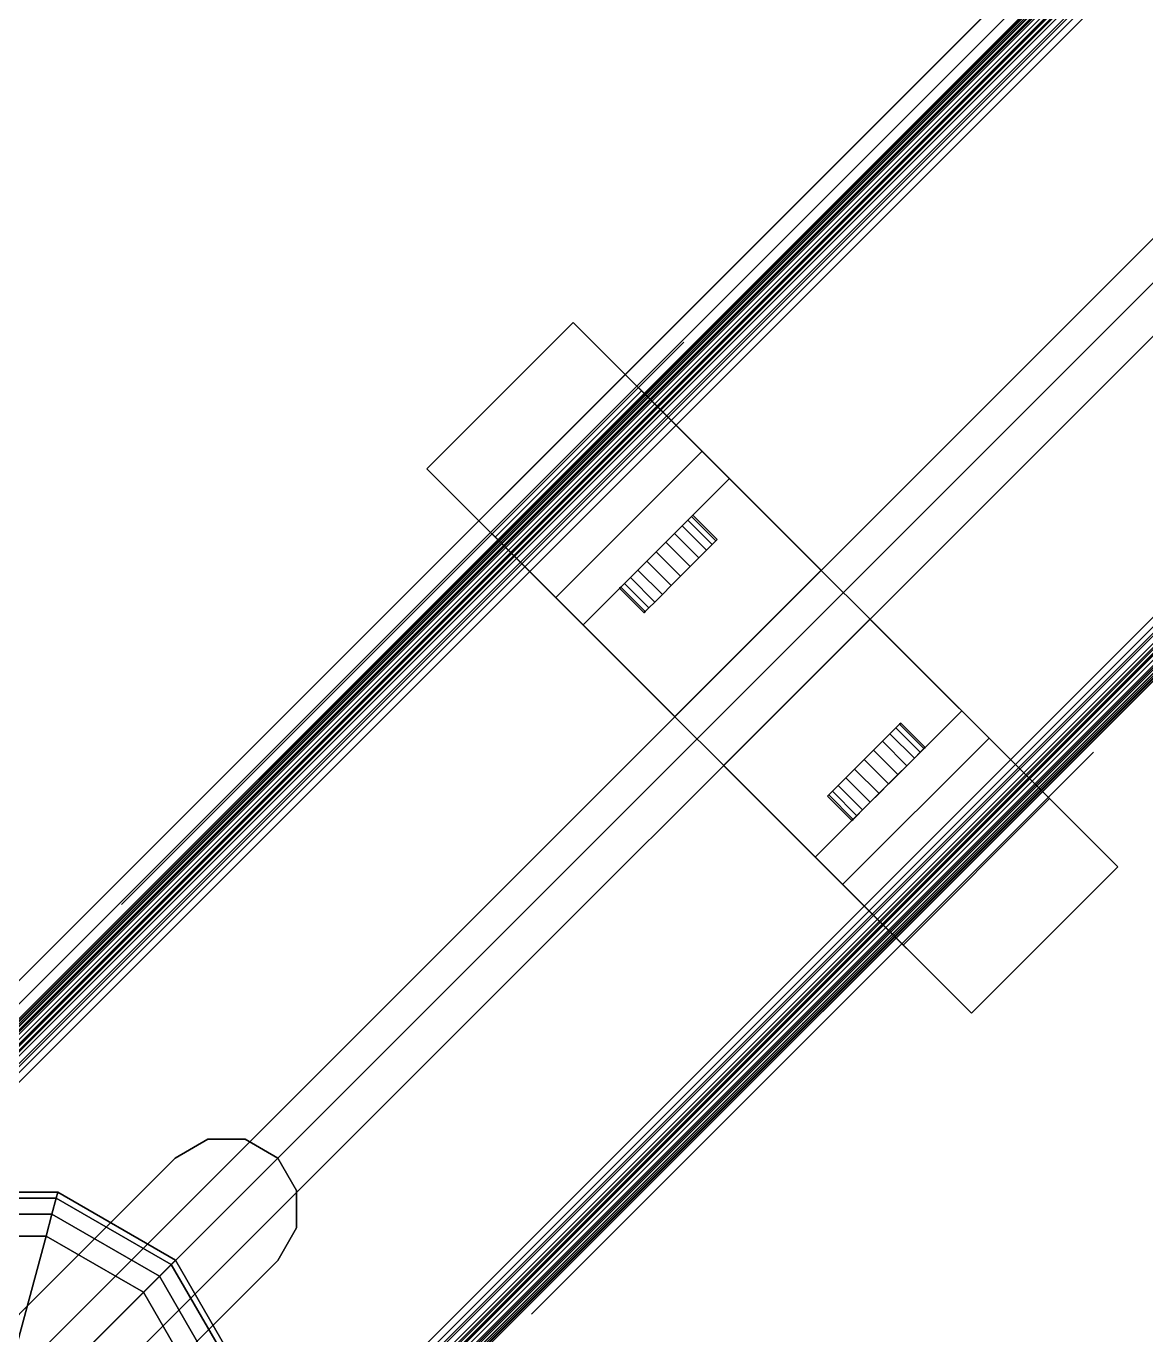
# Model space of a CAD drawing. Extents: x -170 to 1783, y -20 to 1205.
# Drawn here: x 140.958 to 145.014, y 496.277 to 501.018 of the extents above; entities that cross this region are included whole.
import ezdxf

# ---------------------------------------------------------------- set-up
doc = ezdxf.new("R2010")
doc.units = 0
doc.header["$LTSCALE"] = 96
doc.header["$MEASUREMENT"] = 0
for name, color, linetype in [('A-FURN-3-PANEL-GLIDE', 7, 'Continuous'), ('A-FURN-3-PANEL-KNOCK', 7, 'Continuous'), ('A-FURN-3-PANEL-RACE', 7, 'Continuous'), ('A-FURN-3-PANEL-SIDE1', 7, 'Continuous'), ('A-FURN-3-PANEL-SIDE2', 7, 'Continuous'), ('A-FURN-3-PANEL-TOPCAP', 7, 'Continuous'), ('A-FURN-3-PANEL-TRIM', 7, 'Continuous'), ('A-FURN-3-WKSF-TOP', 7, 'Continuous'), ('A-FURN-3-WKSF-TRIM', 7, 'Continuous'), ('A-FURN-P-PNLS', 7, 'Continuous'), ('A-FURN-P-PNLS-POWR', 7, 'Continuous'), ('A-FURN-P-WKSF', 7, 'Continuous'), ('AFUPN-3-BTPT', 7, 'Continuous'), ('AFUPN-3-SCGL', 7, 'Continuous'), ('AFUPN-P', 7, 'Continuous'), ('MAIN_FURN', 7, 'Continuous'), ('MAIN_PANEL', 7, 'Continuous'), ('MAIN_WKSURF', 7, 'Continuous')]:
    doc.layers.add(name, color=color, linetype=linetype)

# ---------------------------------------------------------------- blocks, each defined once
blk = doc.blocks.new('EC-EFP-444')
at = {"layer": 'A-FURN-3-PANEL-GLIDE', "color": 20, "linetype": 'Continuous'}
for points in [[(46.1853, 1, 0.2464), (46.1632, 1, 0.1642), (46.2908, 1.4759, 0.1642), (46.3098, 1.4649, 0.2464)], [(46.1632, 1, 0.1642), (46.1853, 1, 0.0821), (46.3098, 1.4649, 0.0821), (46.2908, 1.4759, 0.1642)], [(46.2454, 1, 0.3065), (46.1853, 1, 0.2464), (46.3098, 1.4649, 0.2464), (46.3619, 1.4348, 0.3065)], [(46.1853, 1, 0.0821), (46.2454, 1, 0.022), (46.3619, 1.4348, 0.022), (46.3098, 1.4649, 0.0821)], [(46.3275, 1, 0.3285), (46.2454, 1, 0.3065), (46.3619, 1.4348, 0.3065), (46.433, 1.3937, 0.3285)], [(46.2454, 1, 0.022), (46.3275, 1), (46.433, 1.3937), (46.3619, 1.4348, 0.022)], [(46.9125, 1, 0.3285), (46.3275, 1, 0.3285), (46.433, 1.3937, 0.3285), (46.9396, 1.1013, 0.3285)], [(46.3098, 0.5351, 0.2464), (46.2908, 0.5241, 0.1642), (46.1632, 1, 0.1642), (46.1853, 1, 0.2464)], [(46.2908, 0.5241, 0.1642), (46.3098, 0.5351, 0.0821), (46.1853, 1, 0.0821), (46.1632, 1, 0.1642)], [(46.3619, 0.5652, 0.3065), (46.3098, 0.5351, 0.2464), (46.1853, 1, 0.2464), (46.2454, 1, 0.3065)], [(46.3098, 0.5351, 0.0821), (46.3619, 0.5652, 0.022), (46.2454, 1, 0.022), (46.1853, 1, 0.0821)], [(46.433, 0.6063, 0.3285), (46.3619, 0.5652, 0.3065), (46.2454, 1, 0.3065), (46.3275, 1, 0.3285)], [(46.3619, 0.5652, 0.022), (46.433, 0.6063), (46.3275, 1), (46.2454, 1, 0.022)], [(46.9396, 0.8988, 0.3285), (46.433, 0.6063, 0.3285), (46.3275, 1, 0.3285), (46.9125, 1, 0.3285)], [(47.0138, 0.8246, 0.3285), (46.7213, 0.318, 0.3285), (46.433, 0.6063, 0.3285), (46.9396, 0.8988, 0.3285)], [(46.7213, 0.318, 0.3285), (46.6802, 0.2469, 0.3065), (46.3619, 0.5652, 0.3065), (46.433, 0.6063, 0.3285)], [(46.6802, 0.2469, 0.022), (46.7213, 0.318), (46.433, 0.6063), (46.3619, 0.5652, 0.022)], [(46.6501, 0.1948, 0.2464), (46.6391, 0.1758, 0.1642), (46.2908, 0.5241, 0.1642), (46.3098, 0.5351, 0.2464)], [(46.6391, 0.1758, 0.1642), (46.6501, 0.1948, 0.0821), (46.3098, 0.5351, 0.0821), (46.2908, 0.5241, 0.1642)], [(46.6802, 0.2469, 0.3065), (46.6501, 0.1948, 0.2464), (46.3098, 0.5351, 0.2464), (46.3619, 0.5652, 0.3065)], [(46.6501, 0.1948, 0.0821), (46.6802, 0.2469, 0.022), (46.3619, 0.5652, 0.022), (46.3098, 0.5351, 0.0821)]]:
    blk.add_3dface(points, dxfattribs=at)
at = {"layer": 'A-FURN-3-PANEL-GLIDE', "color": 20, "linetype": 'Continuous', "invisible_edges": 12}
for points in [[(47.115, 1), (46.433, 1.3937), (46.3275, 1)], [(47.115, 1), (46.3275, 1), (46.433, 0.6063)], [(47.115, 1), (46.433, 0.6063), (46.7213, 0.318)]]:
    blk.add_3dface(points, dxfattribs=at)
at = {"layer": 'A-FURN-3-PANEL-KNOCK', "color": 30, "linetype": 'Continuous'}
for points, invisible_edges in [([(42.51, 2.05, 3.5405), (42.51, 2.05, 0.9405), (45.39, 2.05, 0.9405), (45.39, 2.05, 3.5405)], 10), ([(42.51, 2.05, 0.9405), (42.5288, 2.05, 0.8705), (45.3712, 2.05, 0.8705), (45.39, 2.05, 0.9405)], 10), ([(45.39, 2.05, 3.5405), (45.3712, 2.05, 3.6105), (42.5288, 2.05, 3.6105), (42.51, 2.05, 3.5405)], 10), ([(42.5288, 2.05, 0.8705), (42.58, 2.05, 0.8192), (45.32, 2.05, 0.8192), (45.3712, 2.05, 0.8705)], 10), ([(45.3712, 2.05, 3.6105), (45.32, 2.05, 3.6617), (42.58, 2.05, 3.6617), (42.5288, 2.05, 3.6105)], 10), ([(42.58, 2.05, 0.8192), (42.65, 2.05, 0.8005), (45.25, 2.05, 0.8005), (45.32, 2.05, 0.8192)], 8), ([(45.32, 2.05, 3.6617), (45.25, 2.05, 3.6805), (42.65, 2.05, 3.6805), (42.58, 2.05, 3.6617)], 8), ([(42.51, -0.05, 3.5405), (45.39, -0.05, 3.5405), (45.39, -0.05, 0.9405), (42.51, -0.05, 0.9405)], 5), ([(42.51, -0.05, 0.9405), (45.39, -0.05, 0.9405), (45.3712, -0.05, 0.8705), (42.5288, -0.05, 0.8705)], 5), ([(45.39, -0.05, 3.5405), (42.51, -0.05, 3.5405), (42.5288, -0.05, 3.6105), (45.3712, -0.05, 3.6105)], 5), ([(45.3712, -0.05, 3.6105), (42.5288, -0.05, 3.6105), (42.58, -0.05, 3.6617), (45.32, -0.05, 3.6617)], 5), ([(42.5288, -0.05, 0.8705), (45.3712, -0.05, 0.8705), (45.32, -0.05, 0.8192), (42.58, -0.05, 0.8192)], 5), ([(42.58, -0.05, 0.8192), (45.32, -0.05, 0.8192), (45.25, -0.05, 0.8005), (42.65, -0.05, 0.8005)], 1), ([(45.32, -0.05, 3.6617), (42.58, -0.05, 3.6617), (42.65, -0.05, 3.6805), (45.25, -0.05, 3.6805)], 1)]:
    blk.add_3dface(points, dxfattribs=dict(at, invisible_edges=invisible_edges))
at = {"layer": 'A-FURN-3-PANEL-RACE', "color": 40, "linetype": 'Continuous'}
for points, invisible_edges in [([(0.08, 2.0125, 3.515), (0.08, 2.0125, 0.3963), (47.92, 2.0125, 0.3963), (47.92, 2.0125, 3.515)], 8), ([(0.5, 1.5745, 0.3963), (47.5, 1.5745, 0.3963), (0.08, 2.0125, 0.3963), (0.08, 1.5745, 0.3963)], 3), ([(47.5, 1.5745, 0.3963), (47.92, 1.5745, 0.3963), (47.92, 2.0125, 0.3963), (0.08, 2.0125, 0.3963)], 8), ([(0.6, 2.0125, 4.0847), (0.6, 2.0125, 3.515), (47.4, 2.0125, 3.515), (47.4, 2.0125, 4.0847)], 2), ([(47.86, 1.9525, 0.4563), (0.14, 1.9525, 0.4563), (0.14, 1.9525, 3.515), (47.86, 1.9525, 3.515)], 4), ([(0.5, 1.5745, 0.4563), (0.14, 1.5745, 0.4563), (0.14, 1.9525, 0.4563), (47.5, 1.5745, 0.4563)], 12), ([(47.5, 1.5745, 0.4563), (0.14, 1.9525, 0.4563), (47.86, 1.9525, 0.4563), (47.86, 1.5745, 0.4563)], 1), ([(47.4, 1.9525, 3.515), (0.6, 1.9525, 3.515), (0.6, 1.9525, 4.0847), (47.4, 1.9525, 4.0847)], 1), ([(2.098, 1.2625, 0.3963), (45.902, 1.2625, 0.3963), (0.5, 1.5745, 0.3963), (0.5, 1.2625, 0.3963)], 3), ([(47.5, 1.2625, 0.3963), (47.5, 1.5745, 0.3963), (0.5, 1.5745, 0.3963), (45.902, 1.2625, 0.3963)], 6), ([(2.098, 1.2625, 0.4563), (0.5, 1.2625, 0.4563), (0.5, 1.5745, 0.4563), (45.902, 1.2625, 0.4563)], 12), ([(47.5, 1.2625, 0.4563), (45.902, 1.2625, 0.4563), (0.5, 1.5745, 0.4563), (47.5, 1.5745, 0.4563)], 6), ([(2.098, 1.2625, 0.3963), (2.2292, 1.2273, 0.3963), (45.7708, 1.2273, 0.3963), (45.902, 1.2625, 0.3963)], 10), ([(2.098, 1.2625, 0.4563), (45.902, 1.2625, 0.4563), (45.7708, 1.2273, 0.4563), (2.2292, 1.2273, 0.4563)], 5), ([(2.2292, 1.2273, 0.4563), (45.7708, 1.2273, 0.4563), (45.6747, 1.1312, 0.4563), (2.3253, 1.1312, 0.4563)], 5), ([(2.2292, 1.2273, 0.3963), (2.3253, 1.1312, 0.3963), (45.6747, 1.1312, 0.3963), (45.7708, 1.2273, 0.3963)], 10), ([(2.3253, 1.1312, 0.3963), (2.3605, 1, 0.3963), (45.6395, 1, 0.3963), (45.6747, 1.1312, 0.3963)], 10), ([(2.3253, 1.1312, 0.4563), (45.6747, 1.1312, 0.4563), (45.6395, 1, 0.4563), (2.3605, 1, 0.4563)], 5), ([(2.3605, 1, 0.3963), (2.3253, 0.8687, 0.3963), (45.6747, 0.8687, 0.3963), (45.6395, 1, 0.3963)], 10), ([(2.3605, 1, 0.4563), (45.6395, 1, 0.4563), (45.6747, 0.8687, 0.4563), (2.3253, 0.8687, 0.4563)], 5), ([(2.3253, 0.8687, 0.4563), (45.6747, 0.8687, 0.4563), (45.7708, 0.7727, 0.4563), (2.2292, 0.7727, 0.4563)], 5), ([(2.3253, 0.8687, 0.3963), (2.2292, 0.7727, 0.3963), (45.7708, 0.7727, 0.3963), (45.6747, 0.8687, 0.3963)], 10), ([(2.098, 0.7375, 0.4563), (2.2292, 0.7727, 0.4563), (45.7708, 0.7727, 0.4563), (45.902, 0.7375, 0.4563)], 10), ([(2.098, 0.7375, 0.3963), (45.902, 0.7375, 0.3963), (45.7708, 0.7727, 0.3963), (2.2292, 0.7727, 0.3963)], 5), ([(0.5, 0.7375, 0.4563), (2.098, 0.7375, 0.4563), (47.5, 0.4255, 0.4563), (0.5, 0.4255, 0.4563)], 6), ([(0.5, 0.7375, 0.3963), (0.5, 0.4255, 0.3963), (47.5, 0.4255, 0.3963), (2.098, 0.7375, 0.3963)], 6), ([(45.902, 0.7375, 0.4563), (47.5, 0.7375, 0.4563), (47.5, 0.4255, 0.4563), (2.098, 0.7375, 0.4563)], 12), ([(45.902, 0.7375, 0.3963), (2.098, 0.7375, 0.3963), (47.5, 0.4255, 0.3963), (47.5, 0.7375, 0.3963)], 3), ([(0.5, 0.4255, 0.3963), (0.08, 0.4255, 0.3963), (0.08, -0.0125, 0.3963), (47.92, -0.0125, 0.3963)], 8), ([(0.5, 0.4255, 0.4563), (47.86, 0.0475, 0.4563), (0.14, 0.0475, 0.4563), (0.14, 0.4255, 0.4563)], 1), ([(47.5, 0.4255, 0.3963), (0.5, 0.4255, 0.3963), (47.92, -0.0125, 0.3963), (47.92, 0.4255, 0.3963)], 3), ([(47.5, 0.4255, 0.4563), (47.86, 0.4255, 0.4563), (47.86, 0.0475, 0.4563), (0.5, 0.4255, 0.4563)], 12), ([(0.14, 0.0475, 0.4563), (47.86, 0.0475, 0.4563), (47.86, 0.0475, 3.515), (0.14, 0.0475, 3.515)], 4), ([(0.6, 0.0475, 3.515), (47.4, 0.0475, 3.515), (47.4, 0.0475, 4.0847), (0.6, 0.0475, 4.0847)], 1), ([(47.92, -0.0125, 3.515), (47.92, -0.0125, 0.3963), (0.08, -0.0125, 0.3963), (0.08, -0.0125, 3.515)], 8), ([(47.4, -0.0125, 4.0847), (47.4, -0.0125, 3.515), (0.6, -0.0125, 3.515), (0.6, -0.0125, 4.0847)], 2)]:
    blk.add_3dface(points, dxfattribs=dict(at, invisible_edges=invisible_edges))
for points in [[(0.6, 2.0072, 4.1248), (0.6, 2.0125, 4.0847), (47.4, 2.0125, 4.0847), (47.4, 2.0072, 4.1248)], [(0.6, 1.9918, 4.1622), (0.6, 2.0072, 4.1248), (47.4, 2.0072, 4.1248), (47.4, 1.9918, 4.1622)], [(0.6, 1.9671, 4.1943), (0.6, 1.9918, 4.1622), (47.4, 1.9918, 4.1622), (47.4, 1.9671, 4.1943)], [(0.6, 1.935, 4.2189), (0.6, 1.9671, 4.1943), (47.4, 1.9671, 4.1943), (47.4, 1.935, 4.2189)], [(47.4, 1.9493, 4.1093), (47.4, 1.9525, 4.0847), (0.6, 1.9525, 4.0847), (0.6, 1.9493, 4.1093)], [(47.4, 1.9398, 4.1322), (47.4, 1.9493, 4.1093), (0.6, 1.9493, 4.1093), (0.6, 1.9398, 4.1322)], [(47.4, 1.9247, 4.1519), (47.4, 1.9398, 4.1322), (0.6, 1.9398, 4.1322), (0.6, 1.9247, 4.1519)], [(0.6, 1.8976, 4.2344), (0.6, 1.935, 4.2189), (47.4, 1.935, 4.2189), (47.4, 1.8976, 4.2344)], [(47.4, 1.905, 4.1669), (47.4, 1.9247, 4.1519), (0.6, 1.9247, 4.1519), (0.6, 1.905, 4.1669)], [(47.4, 1.8821, 4.1764), (47.4, 1.905, 4.1669), (0.6, 1.905, 4.1669), (0.6, 1.8821, 4.1764)], [(0.6, 1.8575, 4.2397), (0.6, 1.8976, 4.2344), (47.4, 1.8976, 4.2344), (47.4, 1.8575, 4.2397)], [(47.4, 1.8575, 4.1797), (47.4, 1.8821, 4.1764), (0.6, 1.8821, 4.1764), (0.6, 1.8575, 4.1797)], [(0.6, 1.8575, 4.1797), (0.6, 1.8575, 4.2397), (47.4, 1.8575, 4.2397), (47.4, 1.8575, 4.1797)], [(45.7708, 1.2273, 0.4563), (45.902, 1.2625, 0.4563), (45.902, 1.2625, 0.3963), (45.7708, 1.2273, 0.3963)], [(47.5, 1.2625, 0.4563), (47.5, 1.2625, 0.3963), (45.902, 1.2625, 0.3963), (45.902, 1.2625, 0.4563)], [(45.6747, 1.1312, 0.4563), (45.7708, 1.2273, 0.4563), (45.7708, 1.2273, 0.3963), (45.6747, 1.1312, 0.3963)], [(45.6395, 1, 0.4563), (45.6747, 1.1312, 0.4563), (45.6747, 1.1312, 0.3963), (45.6395, 1, 0.3963)], [(45.6747, 0.8687, 0.4563), (45.6395, 1, 0.4563), (45.6395, 1, 0.3963), (45.6747, 0.8687, 0.3963)], [(45.7708, 0.7727, 0.4563), (45.6747, 0.8687, 0.4563), (45.6747, 0.8687, 0.3963), (45.7708, 0.7727, 0.3963)], [(45.902, 0.7375, 0.4563), (45.7708, 0.7727, 0.4563), (45.7708, 0.7727, 0.3963), (45.902, 0.7375, 0.3963)], [(47.5, 0.7375, 0.4563), (45.902, 0.7375, 0.4563), (45.902, 0.7375, 0.3963), (47.5, 0.7375, 0.3963)], [(47.4, 0.1425, 4.1797), (47.4, 0.1425, 4.2397), (0.6, 0.1425, 4.2397), (0.6, 0.1425, 4.1797)], [(47.4, 0.1425, 4.2397), (47.4, 0.1024, 4.2344), (0.6, 0.1024, 4.2344), (0.6, 0.1425, 4.2397)], [(0.6, 0.1425, 4.1797), (0.6, 0.1179, 4.1764), (47.4, 0.1179, 4.1764), (47.4, 0.1425, 4.1797)], [(0.6, 0.1179, 4.1764), (0.6, 0.095, 4.1669), (47.4, 0.095, 4.1669), (47.4, 0.1179, 4.1764)], [(47.4, 0.1024, 4.2344), (47.4, 0.065, 4.2189), (0.6, 0.065, 4.2189), (0.6, 0.1024, 4.2344)], [(0.6, 0.095, 4.1669), (0.6, 0.0753, 4.1519), (47.4, 0.0753, 4.1519), (47.4, 0.095, 4.1669)], [(0.6, 0.0753, 4.1519), (0.6, 0.0602, 4.1322), (47.4, 0.0602, 4.1322), (47.4, 0.0753, 4.1519)], [(47.4, 0.065, 4.2189), (47.4, 0.0329, 4.1943), (0.6, 0.0329, 4.1943), (0.6, 0.065, 4.2189)], [(0.6, 0.0602, 4.1322), (0.6, 0.0507, 4.1093), (47.4, 0.0507, 4.1093), (47.4, 0.0602, 4.1322)], [(0.6, 0.0507, 4.1093), (0.6, 0.0475, 4.0847), (47.4, 0.0475, 4.0847), (47.4, 0.0507, 4.1093)], [(47.4, 0.0329, 4.1943), (47.4, 0.0082, 4.1622), (0.6, 0.0082, 4.1622), (0.6, 0.0329, 4.1943)], [(47.4, 0.0082, 4.1622), (47.4, -0.0072, 4.1248), (0.6, -0.0072, 4.1248), (0.6, 0.0082, 4.1622)], [(47.4, -0.0072, 4.1248), (47.4, -0.0125, 4.0847), (0.6, -0.0125, 4.0847), (0.6, -0.0072, 4.1248)]]:
    blk.add_3dface(points, dxfattribs=at)
at = {"layer": 'A-FURN-3-PANEL-SIDE1', "color": 7, "linetype": 'Continuous'}
for points in [[(47.3224, 1.955, 43.7401), (47.3228, 0.045, 43.7401), (0.6776, 0.045, 43.7401), (0.6776, 1.955, 43.7401)], [(47.3224, 0.045, 4.2397), (47.3224, 1.955, 4.2397), (0.6776, 1.955, 4.2397), (0.6776, 0.045, 4.2397)], [(47.3228, 0.045, 43.7401), (47.3224, 1.955, 43.7401), (47.3224, 1.955, 4.2397), (47.3224, 0.045, 4.2397)], [(47.3228, 0.045, 43.7401), (47.3224, 0.045, 4.2397), (0.6776, 0.045, 4.2397), (0.6776, 0.045, 43.7401)]]:
    blk.add_3dface(points, dxfattribs=at)
at = {"layer": 'A-FURN-3-PANEL-SIDE2', "color": 7, "linetype": 'Continuous'}
blk.add_3dface([(0.6776, 1.955, 43.7401), (0.6776, 1.955, 4.2397), (47.3224, 1.955, 4.2397), (47.3224, 1.955, 43.7401)], dxfattribs=at)
at = {"layer": 'A-FURN-3-PANEL-TOPCAP', "color": 60, "linetype": 'Continuous'}
for points, invisible_edges in [([(0.76, 2.02, 44.286), (0.76, 2.02, 44.161), (47.24, 2.02, 44.161), (47.24, 2.02, 44.286)], 5), ([(47.24, 2, 44.141), (47.24, 2.02, 44.161), (0.76, 2.02, 44.161), (0.76, 2, 44.141)], 5), ([(47.24, 2.02, 44.036), (47.24, 2, 44.056), (0.76, 2, 44.056), (0.76, 2.02, 44.036)], 5), ([(0.76, 2.02, 44.036), (0.815, 2.02, 43.7741), (47.185, 2.02, 43.7741), (47.24, 2.02, 44.036)], 5), ([(0.76, 2, 44.141), (0.76, 2, 44.056), (47.24, 2, 44.056), (47.24, 2, 44.141)], 5), ([(47.185, 2.02, 43.7741), (0.815, 2.02, 43.7741), (0.815, 1.986, 43.7401), (47.185, 1.986, 43.7401)], 10), ([(47.324, 2.02, 43.635), (47.324, -0.02, 43.635), (47.606, -0.02, 43.635), (47.606, 2.02, 43.635)], 5), ([(0.815, 0.045, 43.7401), (0.815, -0.02, 43.7741), (47.185, 0.014, 43.7401), (47.185, 0.045, 43.7401)], 1), ([(47.185, -0.02, 43.7741), (47.185, 0.014, 43.7401), (0.815, 0.014, 43.7401), (0.815, -0.02, 43.7741)], 5), ([(0.76, -0.02, 44.161), (47.24, -0.02, 44.161), (47.24, 0, 44.141), (0.76, 0, 44.141)], 10), ([(47.24, 0, 44.056), (0.76, 0, 44.056), (0.76, 0, 44.141), (47.24, 0, 44.141)], 10), ([(0.76, 0, 44.056), (47.24, 0, 44.056), (47.24, -0.02, 44.036), (0.76, -0.02, 44.036)], 10), ([(0.76, -0.02, 44.161), (0.76, -0.02, 44.286), (47.24, -0.02, 44.286), (47.24, -0.02, 44.161)], 5), ([(47.185, -0.02, 43.7741), (0.815, -0.02, 43.7741), (0.76, -0.02, 44.036), (47.24, -0.02, 44.036)], 10)]:
    blk.add_3dface(points, dxfattribs=dict(at, invisible_edges=invisible_edges))
for points in [[(47.24, 2.02, 44.286), (47.24, 2.0151, 44.3105), (0.76, 2.0151, 44.3105), (0.76, 2.02, 44.286)], [(47.24, 2.0151, 44.3105), (47.24, 2.0013, 44.3313), (0.76, 2.0013, 44.3313), (0.76, 2.0151, 44.3105)], [(47.24, 2.0013, 44.3313), (47.24, 1.9805, 44.3451), (0.76, 1.9805, 44.3451), (0.76, 2.0013, 44.3313)], [(47.24, 1.9805, 44.3451), (47.24, 1.956, 44.35), (0.76, 1.956, 44.35), (0.76, 1.9805, 44.3451)], [(0.76, 0.044, 44.35), (0.76, 1.956, 44.35), (47.24, 1.956, 44.35), (47.24, 0.044, 44.35)], [(47.185, 1.955, 43.7401), (47.185, 1.986, 43.7401), (0.815, 1.986, 43.7401), (0.815, 1.955, 43.7401)], [(47.4216, 0.044, 44.3252), (47.24, 0.044, 44.35), (47.24, 1.956, 44.35), (47.4216, 1.956, 44.3252)], [(47.5901, 0.044, 44.2528), (47.4216, 0.044, 44.3252), (47.4216, 1.956, 44.3252), (47.5901, 1.956, 44.2528)], [(0.76, 0.0195, 44.3451), (0.76, 0.044, 44.35), (47.24, 0.044, 44.35), (47.24, 0.0195, 44.3451)], [(0.76, -0.0013, 44.3313), (0.76, 0.0195, 44.3451), (47.24, 0.0195, 44.3451), (47.24, -0.0013, 44.3313)], [(0.76, -0.0151, 44.3105), (0.76, -0.0013, 44.3313), (47.24, -0.0013, 44.3313), (47.24, -0.0151, 44.3105)], [(0.76, -0.02, 44.286), (0.76, -0.0151, 44.3105), (47.24, -0.0151, 44.3105), (47.24, -0.02, 44.286)]]:
    blk.add_3dface(points, dxfattribs=at)
at = {"layer": 'A-FURN-3-PANEL-TRIM', "color": 60, "linetype": 'Continuous', "invisible_edges": 8}
blk.add_3dface([(47.605, -0.0328, 43.635), (47.3224, -0.0328, 43.635), (47.3224, 2.0328, 43.635), (47.605, 2.0328, 43.635)], dxfattribs=at)
at = {"layer": 'A-FURN-P-PNLS', "color": 60, "linetype": 'Continuous'}
for p, q in [((0, 2), (48, 2)), ((48, 0), (0, 0))]:
    blk.add_line(p, q, dxfattribs=at)
at = {"layer": 'A-FURN-P-PNLS-POWR', "color": 1, "linetype": 'Continuous'}
blk.add_line((48, 1), (26, 1), dxfattribs=at)
at = {"layer": 'MAIN_PANEL', "color": 7, "linetype": 'Continuous'}
for p in [(43.95, 2), (43.95, 2), (43.95, 0), (43.95, 0)]:
    blk.add_point(p, dxfattribs=at)
blk = doc.blocks.new('EC-WS-424-T')
at = {"layer": 'A-FURN-3-WKSF-TOP', "color": 60, "linetype": 'Continuous', "invisible_edges": 5}
for points in [[(46.632, -0.118, 29), (46.632, -23.882, 29), (1.368, -23.882, 29), (1.368, -0.118, 29)], [(1.368, -0.118, 27.75), (1.368, -23.882, 27.75), (46.632, -23.882, 27.75), (46.632, -0.118, 27.75)]]:
    blk.add_3dface(points, dxfattribs=at)
at = {"layer": 'A-FURN-3-WKSF-TRIM', "color": 40, "linetype": 'Continuous'}
for points in [[(1.368, 0, 28.882), (1.368, 0, 27.868), (46.632, 0, 27.868), (46.632, 0, 28.882)], [(1.368, -0.0158, 28.941), (1.368, 0, 28.882), (46.632, 0, 28.882), (46.632, -0.0158, 28.941)], [(1.368, 0, 27.868), (1.368, -0.0158, 27.809), (46.632, -0.0158, 27.809), (46.632, 0, 27.868)], [(1.368, -0.059, 28.9842), (1.368, -0.0158, 28.941), (46.632, -0.0158, 28.941), (46.632, -0.059, 28.9842)], [(1.368, -0.0158, 27.809), (1.368, -0.059, 27.7658), (46.632, -0.059, 27.7658), (46.632, -0.0158, 27.809)], [(1.368, -0.118, 29), (1.368, -0.059, 28.9842), (46.632, -0.059, 28.9842), (46.632, -0.118, 29)], [(1.368, -0.059, 27.7658), (1.368, -0.118, 27.75), (46.632, -0.118, 27.75), (46.632, -0.059, 27.7658)]]:
    blk.add_3dface(points, dxfattribs=at)
at = {"layer": 'A-FURN-P-WKSF', "color": 7, "linetype": 'Continuous'}
blk.add_line((1.25, 0), (46.75, 0), dxfattribs=at)
blk = doc.blocks.new('EC-FRMGL-412-F')
at = {"layer": 'AFUPN-3-BTPT', "color": 132, "linetype": 'Continuous'}
for points, invisible_edges in [([(42.75, 1.735, 28.2186), (42.75, 2.395, 28.2186), (42.75, 1.735, 28.8186)], 2), ([(42.75, 2.045, 28.8186), (42.75, 1.735, 28.8186), (42.75, 2.395, 28.2186)], 14), ([(42.75, 2.395, 30.3736), (42.75, 2.045, 28.8186), (42.75, 2.395, 28.2186)], 3), ([(42.75, 2.045, 29.9986), (42.75, 2.045, 28.8186), (42.75, 2.395, 30.3736)], 14), ([(42.75, 1.595, 30.3736), (42.75, 2.045, 29.9986), (42.75, 2.395, 30.3736)], 3), ([(43.5, 2.395, 28.2186), (42.75, 2.395, 28.2186), (43.5, 1.735, 28.2186)], 2), ([(42.75, 1.735, 28.2186), (43.5, 1.735, 28.2186), (42.75, 2.395, 28.2186)], 2), ([(42.75, 2.395, 30.3736), (42.75, 2.395, 28.2186), (43.5, 2.395, 30.3736)], 2), ([(43.5, 2.395, 28.2186), (43.5, 2.395, 30.3736), (42.75, 2.395, 28.2186)], 2), ([(42.75, 2.395, 30.3736), (43.5, 2.395, 30.3736), (42.75, 1.595, 30.3736)], 2), ([(43.5, 1.595, 30.3736), (42.75, 1.595, 30.3736), (43.5, 2.395, 30.3736)], 2), ([(43.5, 1.735, 28.2186), (43.5, 2.045, 28.8186), (43.5, 2.395, 28.2186)], 3), ([(43.5, 2.395, 30.3736), (43.5, 2.395, 28.2186), (43.5, 2.045, 28.8186)], 14), ([(43.5, 2.045, 29.9986), (43.5, 2.395, 30.3736), (43.5, 2.045, 28.8186)], 3), ([(43.5, 1.125, 29.9986), (43.5, 2.395, 30.3736), (43.5, 2.045, 29.9986)], 3), ([(43.5, 1.595, 30.3736), (43.5, 2.395, 30.3736), (43.5, 1.125, 29.9986)], 14), ([(42.75, 2.045, 28.8186), (42.75, 2.045, 29.9986), (43.5, 2.045, 28.8186)], 2), ([(43.5, 2.045, 29.9986), (43.5, 2.045, 28.8186), (42.75, 2.045, 29.9986)], 2), ([(42.75, 2.045, 29.9986), (42.75, 1.595, 30.3736), (42.75, 1.125, 29.9986)], 3), ([(42.75, 2.045, 28.8186), (43.5, 2.045, 28.8186), (42.75, 1.735, 28.8186)], 2), ([(43.5, 1.735, 28.8186), (42.75, 1.735, 28.8186), (43.5, 2.045, 28.8186)], 2), ([(42.75, 2.045, 29.9986), (42.75, 1.125, 29.9986), (43.5, 2.045, 29.9986)], 2), ([(43.5, 1.125, 29.9986), (43.5, 2.045, 29.9986), (42.75, 1.125, 29.9986)], 2), ([(43.5, 2.045, 28.8186), (43.5, 1.735, 28.2186), (43.5, 1.735, 28.8186)], 1), ([(42.75, 1.735, 28.2186), (42.75, 1.735, 28.8186), (43.5, 1.735, 28.2186)], 2), ([(43.5, 1.735, 28.8186), (43.5, 1.735, 28.2186), (42.75, 1.735, 28.8186)], 2), ([(42.75, 1.125, 33.4986), (42.75, 1.125, 29.9986), (42.75, 1.595, 30.3736)], 14), ([(42.75, 1.595, 33.4986), (42.75, 1.125, 33.4986), (42.75, 1.595, 30.3736)], 2), ([(42.75, 1.595, 30.3736), (42.9439, 1.595, 31.5471), (42.75, 1.595, 33.4986)], 3), ([(43.5, 1.595, 33.4986), (42.75, 1.595, 33.4986), (42.9439, 1.595, 31.5471)], 14), ([(42.9375, 1.595, 31.4986), (42.9439, 1.595, 31.5471), (42.75, 1.595, 30.3736)], 14), ([(43.5, 1.595, 30.3736), (42.9627, 1.595, 31.4049), (42.75, 1.595, 30.3736)], 3), ([(42.9439, 1.595, 31.4501), (42.75, 1.595, 30.3736), (42.9627, 1.595, 31.4049)], 3), ([(42.9375, 1.595, 31.4986), (42.75, 1.595, 30.3736), (42.9439, 1.595, 31.4501)], 3), ([(42.75, 1.595, 33.4986), (43.5, 1.595, 33.4986), (42.75, 1.125, 33.4986)], 2), ([(43.5, 1.125, 33.4986), (42.75, 1.125, 33.4986), (43.5, 1.595, 33.4986)], 2), ([(42.9439, 1.595, 31.4501), (42.9439, 1.47, 31.4501), (42.9375, 1.595, 31.4986)], 2), ([(42.9375, 1.47, 31.4986), (42.9375, 1.595, 31.4986), (42.9439, 1.47, 31.4501)], 2), ([(42.9375, 1.595, 31.4986), (42.9375, 1.47, 31.4986), (42.9439, 1.595, 31.5471)], 2), ([(42.9439, 1.47, 31.5471), (42.9439, 1.595, 31.5471), (42.9375, 1.47, 31.4986)], 2), ([(42.9627, 1.595, 31.5924), (43.5, 1.595, 33.4986), (42.9439, 1.595, 31.5471)], 3), ([(42.9627, 1.595, 31.4049), (42.9627, 1.47, 31.4049), (42.9439, 1.595, 31.4501)], 2), ([(42.9439, 1.47, 31.4501), (42.9439, 1.595, 31.4501), (42.9627, 1.47, 31.4049)], 2), ([(42.9439, 1.595, 31.5471), (42.9439, 1.47, 31.5471), (42.9627, 1.595, 31.5924)], 2), ([(42.9627, 1.47, 31.5924), (42.9627, 1.595, 31.5924), (42.9439, 1.47, 31.5471)], 2), ([(42.9925, 1.595, 31.6312), (43.5, 1.595, 33.4986), (42.9627, 1.595, 31.5924)], 3), ([(42.9925, 1.595, 31.366), (42.9627, 1.595, 31.4049), (43.5, 1.595, 30.3736)], 14), ([(42.9925, 1.595, 31.366), (42.9925, 1.47, 31.366), (42.9627, 1.595, 31.4049)], 2), ([(42.9627, 1.47, 31.4049), (42.9627, 1.595, 31.4049), (42.9925, 1.47, 31.366)], 2), ([(42.9627, 1.595, 31.5924), (42.9627, 1.47, 31.5924), (42.9925, 1.595, 31.6312)], 2), ([(42.9925, 1.47, 31.6312), (42.9925, 1.595, 31.6312), (42.9627, 1.47, 31.5924)], 2), ([(43.0313, 1.595, 31.661), (43.5, 1.595, 33.4986), (42.9925, 1.595, 31.6312)], 3), ([(43.0313, 1.595, 31.3362), (42.9925, 1.595, 31.366), (43.5, 1.595, 30.3736)], 14), ([(42.9925, 1.595, 31.366), (43.0313, 1.595, 31.3362), (42.9925, 1.47, 31.366)], 2), ([(43.0313, 1.47, 31.3362), (42.9925, 1.47, 31.366), (43.0313, 1.595, 31.3362)], 2), ([(42.9925, 1.595, 31.6312), (42.9925, 1.47, 31.6312), (43.0313, 1.595, 31.661)], 2), ([(43.0313, 1.47, 31.661), (43.0313, 1.595, 31.661), (42.9925, 1.47, 31.6312)], 2), ([(43.0765, 1.595, 31.6797), (43.5, 1.595, 33.4986), (43.0313, 1.595, 31.661)], 3), ([(43.0765, 1.595, 31.3175), (43.0313, 1.595, 31.3362), (43.5, 1.595, 30.3736)], 14), ([(43.0313, 1.595, 31.3362), (43.0765, 1.595, 31.3175), (43.0313, 1.47, 31.3362)], 2), ([(43.0765, 1.47, 31.3175), (43.0313, 1.47, 31.3362), (43.0765, 1.595, 31.3175)], 2), ([(43.0765, 1.595, 31.6797), (43.0313, 1.595, 31.661), (43.0765, 1.47, 31.6797)], 2), ([(43.0313, 1.47, 31.661), (43.0765, 1.47, 31.6797), (43.0313, 1.595, 31.661)], 2), ([(43.125, 1.595, 31.6861), (43.5, 1.595, 33.4986), (43.0765, 1.595, 31.6797)], 3), ([(43.125, 1.595, 31.3111), (43.0765, 1.595, 31.3175), (43.5, 1.595, 30.3736)], 14), ([(43.125, 1.595, 31.6861), (43.0765, 1.595, 31.6797), (43.125, 1.47, 31.6861)], 2), ([(43.0765, 1.47, 31.6797), (43.125, 1.47, 31.6861), (43.0765, 1.595, 31.6797)], 2), ([(43.0765, 1.595, 31.3175), (43.125, 1.595, 31.3111), (43.0765, 1.47, 31.3175)], 2), ([(43.125, 1.47, 31.3111), (43.0765, 1.47, 31.3175), (43.125, 1.595, 31.3111)], 2), ([(43.1736, 1.595, 31.6797), (43.5, 1.595, 33.4986), (43.125, 1.595, 31.6861)], 3), ([(43.1736, 1.595, 31.3175), (43.125, 1.595, 31.3111), (43.5, 1.595, 30.3736)], 14), ([(43.1736, 1.595, 31.6797), (43.125, 1.595, 31.6861), (43.1736, 1.47, 31.6797)], 2), ([(43.125, 1.47, 31.6861), (43.1736, 1.47, 31.6797), (43.125, 1.595, 31.6861)], 2), ([(43.1736, 1.595, 31.3175), (43.1736, 1.47, 31.3175), (43.125, 1.595, 31.3111)], 2), ([(43.125, 1.47, 31.3111), (43.125, 1.595, 31.3111), (43.1736, 1.47, 31.3175)], 2), ([(43.2188, 1.595, 31.661), (43.5, 1.595, 33.4986), (43.1736, 1.595, 31.6797)], 3), ([(43.2188, 1.595, 31.3362), (43.1736, 1.595, 31.3175), (43.5, 1.595, 30.3736)], 14), ([(43.2188, 1.595, 31.661), (43.1736, 1.595, 31.6797), (43.2188, 1.47, 31.661)], 2), ([(43.1736, 1.47, 31.6797), (43.2188, 1.47, 31.661), (43.1736, 1.595, 31.6797)], 2), ([(43.1736, 1.595, 31.3175), (43.2188, 1.595, 31.3362), (43.1736, 1.47, 31.3175)], 2), ([(43.2188, 1.47, 31.3362), (43.1736, 1.47, 31.3175), (43.2188, 1.595, 31.3362)], 2), ([(43.2576, 1.595, 31.6312), (43.5, 1.595, 33.4986), (43.2188, 1.595, 31.661)], 3), ([(43.2576, 1.595, 31.366), (43.2188, 1.595, 31.3362), (43.5, 1.595, 30.3736)], 14), ([(43.2576, 1.595, 31.6312), (43.2188, 1.595, 31.661), (43.2576, 1.47, 31.6312)], 2), ([(43.2188, 1.47, 31.661), (43.2576, 1.47, 31.6312), (43.2188, 1.595, 31.661)], 2), ([(43.2188, 1.595, 31.3362), (43.2576, 1.595, 31.366), (43.2188, 1.47, 31.3362)], 2), ([(43.2576, 1.47, 31.366), (43.2188, 1.47, 31.3362), (43.2576, 1.595, 31.366)], 2), ([(43.2874, 1.595, 31.5924), (43.5, 1.595, 33.4986), (43.2576, 1.595, 31.6312)], 3), ([(43.2874, 1.595, 31.4049), (43.2576, 1.595, 31.366), (43.5, 1.595, 30.3736)], 14), ([(43.2874, 1.47, 31.5924), (43.2874, 1.595, 31.5924), (43.2576, 1.47, 31.6312)], 2), ([(43.2576, 1.595, 31.6312), (43.2576, 1.47, 31.6312), (43.2874, 1.595, 31.5924)], 2), ([(43.2576, 1.47, 31.366), (43.2576, 1.595, 31.366), (43.2874, 1.47, 31.4049)], 2), ([(43.2874, 1.595, 31.4049), (43.2874, 1.47, 31.4049), (43.2576, 1.595, 31.366)], 2), ([(43.3061, 1.595, 31.5471), (43.5, 1.595, 33.4986), (43.2874, 1.595, 31.5924)], 3), ([(43.3061, 1.595, 31.4501), (43.2874, 1.595, 31.4049), (43.5, 1.595, 30.3736)], 14), ([(43.3061, 1.47, 31.5471), (43.3061, 1.595, 31.5471), (43.2874, 1.47, 31.5924)], 2), ([(43.2874, 1.595, 31.5924), (43.2874, 1.47, 31.5924), (43.3061, 1.595, 31.5471)], 2), ([(43.2874, 1.47, 31.4049), (43.2874, 1.595, 31.4049), (43.3061, 1.47, 31.4501)], 2), ([(43.3061, 1.595, 31.4501), (43.3061, 1.47, 31.4501), (43.2874, 1.595, 31.4049)], 2), ([(43.3125, 1.595, 31.4986), (43.5, 1.595, 33.4986), (43.3061, 1.595, 31.5471)], 3), ([(43.3125, 1.595, 31.4986), (43.3061, 1.595, 31.4501), (43.5, 1.595, 30.3736)], 14), ([(43.3125, 1.47, 31.4986), (43.3125, 1.595, 31.4986), (43.3061, 1.47, 31.5471)], 2), ([(43.3061, 1.595, 31.5471), (43.3061, 1.47, 31.5471), (43.3125, 1.595, 31.4986)], 2), ([(43.3061, 1.47, 31.4501), (43.3061, 1.595, 31.4501), (43.3125, 1.47, 31.4986)], 2), ([(43.3125, 1.595, 31.4986), (43.3125, 1.47, 31.4986), (43.3061, 1.595, 31.4501)], 2), ([(43.5, 1.595, 33.4986), (43.3125, 1.595, 31.4986), (43.5, 1.595, 30.3736)], 3), ([(43.5, 1.125, 33.4986), (43.5, 1.595, 30.3736), (43.5, 1.125, 29.9986)], 3), ([(43.5, 1.595, 33.4986), (43.5, 1.595, 30.3736), (43.5, 1.125, 33.4986)], 2), ([(42.9375, 1.47, 31.4986), (42.9439, 1.47, 31.4501), (42.9439, 1.47, 31.5471)], 2), ([(42.9627, 1.47, 31.5924), (42.9439, 1.47, 31.5471), (42.9439, 1.47, 31.4501)], 14), ([(42.9627, 1.47, 31.4049), (42.9627, 1.47, 31.5924), (42.9439, 1.47, 31.4501)], 3), ([(42.9925, 1.47, 31.6312), (42.9627, 1.47, 31.5924), (42.9627, 1.47, 31.4049)], 14), ([(42.9925, 1.47, 31.366), (42.9925, 1.47, 31.6312), (42.9627, 1.47, 31.4049)], 3), ([(43.0313, 1.47, 31.661), (42.9925, 1.47, 31.6312), (42.9925, 1.47, 31.366)], 14), ([(43.0313, 1.47, 31.3362), (43.0313, 1.47, 31.661), (42.9925, 1.47, 31.366)], 3), ([(43.0765, 1.47, 31.6797), (43.0313, 1.47, 31.661), (43.0313, 1.47, 31.3362)], 14), ([(43.0765, 1.47, 31.3175), (43.0765, 1.47, 31.6797), (43.0313, 1.47, 31.3362)], 3), ([(43.125, 1.47, 31.6861), (43.0765, 1.47, 31.6797), (43.0765, 1.47, 31.3175)], 14), ([(43.125, 1.47, 31.3111), (43.125, 1.47, 31.6861), (43.0765, 1.47, 31.3175)], 3), ([(43.1736, 1.47, 31.6797), (43.125, 1.47, 31.6861), (43.125, 1.47, 31.3111)], 14), ([(43.1736, 1.47, 31.3175), (43.1736, 1.47, 31.6797), (43.125, 1.47, 31.3111)], 3), ([(43.2188, 1.47, 31.661), (43.1736, 1.47, 31.6797), (43.1736, 1.47, 31.3175)], 14), ([(43.2188, 1.47, 31.3362), (43.2188, 1.47, 31.661), (43.1736, 1.47, 31.3175)], 3), ([(43.2576, 1.47, 31.6312), (43.2188, 1.47, 31.661), (43.2188, 1.47, 31.3362)], 14), ([(43.2576, 1.47, 31.366), (43.2576, 1.47, 31.6312), (43.2188, 1.47, 31.3362)], 3), ([(43.2874, 1.47, 31.5924), (43.2576, 1.47, 31.6312), (43.2576, 1.47, 31.366)], 14), ([(43.2874, 1.47, 31.4049), (43.2874, 1.47, 31.5924), (43.2576, 1.47, 31.366)], 3), ([(43.3061, 1.47, 31.5471), (43.2874, 1.47, 31.5924), (43.2874, 1.47, 31.4049)], 14), ([(43.3061, 1.47, 31.4501), (43.3061, 1.47, 31.5471), (43.2874, 1.47, 31.4049)], 3), ([(43.3125, 1.47, 31.4986), (43.3061, 1.47, 31.5471), (43.3061, 1.47, 31.4501)], 2), ([(42.75, 1.125, 29.9986), (42.75, 1.125, 33.4986), (43.5, 1.125, 29.9986)], 2), ([(43.5, 1.125, 33.4986), (43.5, 1.125, 29.9986), (42.75, 1.125, 33.4986)], 2), ([(43.5, 0.405, 33.4986), (42.75, 0.405, 33.4986), (43.5, 0.875, 33.4986)], 2), ([(42.75, 0.875, 33.4986), (43.5, 0.875, 33.4986), (42.75, 0.405, 33.4986)], 2), ([(43.5, 0.875, 29.9986), (43.5, 0.875, 33.4986), (42.75, 0.875, 29.9986)], 2), ([(42.75, 0.875, 33.4986), (42.75, 0.875, 29.9986), (43.5, 0.875, 33.4986)], 2), ([(43.5, -0.045, 29.9986), (43.5, 0.875, 29.9986), (42.75, -0.045, 29.9986)], 2), ([(42.75, 0.875, 29.9986), (42.75, -0.045, 29.9986), (43.5, 0.875, 29.9986)], 2), ([(42.75, 0.875, 29.9986), (42.75, -0.395, 30.3736), (42.75, -0.045, 29.9986)], 3), ([(42.75, 0.405, 30.3736), (42.75, -0.395, 30.3736), (42.75, 0.875, 29.9986)], 14), ([(42.75, 0.875, 33.4986), (42.75, 0.405, 30.3736), (42.75, 0.875, 29.9986)], 3), ([(42.75, 0.405, 33.4986), (42.75, 0.405, 30.3736), (42.75, 0.875, 33.4986)], 2), ([(43.5, -0.045, 29.9986), (43.5, 0.405, 30.3736), (43.5, 0.875, 29.9986)], 3), ([(43.5, 0.875, 33.4986), (43.5, 0.875, 29.9986), (43.5, 0.405, 30.3736)], 14), ([(43.5, 0.405, 33.4986), (43.5, 0.875, 33.4986), (43.5, 0.405, 30.3736)], 2), ([(42.9375, 0.53, 31.4986), (42.9439, 0.53, 31.5471), (42.9439, 0.53, 31.4501)], 2), ([(42.9375, 0.53, 31.4986), (42.9375, 0.405, 31.4986), (42.9439, 0.53, 31.5471)], 2), ([(42.9439, 0.405, 31.5471), (42.9439, 0.53, 31.5471), (42.9375, 0.405, 31.4986)], 2), ([(42.9439, 0.53, 31.4501), (42.9439, 0.405, 31.4501), (42.9375, 0.53, 31.4986)], 2), ([(42.9375, 0.405, 31.4986), (42.9375, 0.53, 31.4986), (42.9439, 0.405, 31.4501)], 2), ([(42.9439, 0.53, 31.5471), (42.9627, 0.53, 31.5924), (42.9627, 0.53, 31.4049)], 14), ([(42.9439, 0.53, 31.4501), (42.9439, 0.53, 31.5471), (42.9627, 0.53, 31.4049)], 3), ([(42.9439, 0.53, 31.5471), (42.9439, 0.405, 31.5471), (42.9627, 0.53, 31.5924)], 2), ([(42.9627, 0.405, 31.5924), (42.9627, 0.53, 31.5924), (42.9439, 0.405, 31.5471)], 2), ([(42.9627, 0.53, 31.4049), (42.9627, 0.405, 31.4049), (42.9439, 0.53, 31.4501)], 2), ([(42.9439, 0.405, 31.4501), (42.9439, 0.53, 31.4501), (42.9627, 0.405, 31.4049)], 2), ([(42.9627, 0.53, 31.5924), (42.9925, 0.53, 31.6312), (42.9925, 0.53, 31.366)], 14), ([(42.9627, 0.53, 31.4049), (42.9627, 0.53, 31.5924), (42.9925, 0.53, 31.366)], 3), ([(42.9627, 0.53, 31.5924), (42.9627, 0.405, 31.5924), (42.9925, 0.53, 31.6312)], 2), ([(42.9925, 0.405, 31.6312), (42.9925, 0.53, 31.6312), (42.9627, 0.405, 31.5924)], 2), ([(42.9925, 0.53, 31.366), (42.9925, 0.405, 31.366), (42.9627, 0.53, 31.4049)], 2), ([(42.9627, 0.405, 31.4049), (42.9627, 0.53, 31.4049), (42.9925, 0.405, 31.366)], 2), ([(42.9925, 0.53, 31.6312), (43.0313, 0.53, 31.661), (43.0313, 0.53, 31.3362)], 14), ([(42.9925, 0.53, 31.366), (42.9925, 0.53, 31.6312), (43.0313, 0.53, 31.3362)], 3), ([(42.9925, 0.405, 31.6312), (43.0313, 0.405, 31.661), (42.9925, 0.53, 31.6312)], 2), ([(43.0313, 0.53, 31.661), (42.9925, 0.53, 31.6312), (43.0313, 0.405, 31.661)], 2), ([(43.0313, 0.405, 31.3362), (42.9925, 0.405, 31.366), (43.0313, 0.53, 31.3362)], 2), ([(42.9925, 0.53, 31.366), (43.0313, 0.53, 31.3362), (42.9925, 0.405, 31.366)], 2), ([(43.0313, 0.53, 31.661), (43.0765, 0.53, 31.6797), (43.0765, 0.53, 31.3175)], 14), ([(43.0313, 0.53, 31.3362), (43.0313, 0.53, 31.661), (43.0765, 0.53, 31.3175)], 3), ([(43.0313, 0.405, 31.661), (43.0765, 0.405, 31.6797), (43.0313, 0.53, 31.661)], 2), ([(43.0765, 0.53, 31.6797), (43.0313, 0.53, 31.661), (43.0765, 0.405, 31.6797)], 2), ([(43.0765, 0.405, 31.3175), (43.0313, 0.405, 31.3362), (43.0765, 0.53, 31.3175)], 2), ([(43.0313, 0.53, 31.3362), (43.0765, 0.53, 31.3175), (43.0313, 0.405, 31.3362)], 2), ([(43.0765, 0.53, 31.6797), (43.125, 0.53, 31.6861), (43.125, 0.53, 31.3111)], 14), ([(43.0765, 0.53, 31.3175), (43.0765, 0.53, 31.6797), (43.125, 0.53, 31.3111)], 3), ([(43.0765, 0.405, 31.6797), (43.125, 0.405, 31.6861), (43.0765, 0.53, 31.6797)], 2), ([(43.125, 0.53, 31.6861), (43.0765, 0.53, 31.6797), (43.125, 0.405, 31.6861)], 2), ([(43.0765, 0.405, 31.3175), (43.0765, 0.53, 31.3175), (43.125, 0.405, 31.3111)], 2), ([(43.125, 0.53, 31.3111), (43.125, 0.405, 31.3111), (43.0765, 0.53, 31.3175)], 2), ([(43.125, 0.53, 31.6861), (43.1736, 0.53, 31.6797), (43.1736, 0.53, 31.3175)], 14), ([(43.125, 0.53, 31.3111), (43.125, 0.53, 31.6861), (43.1736, 0.53, 31.3175)], 3), ([(43.125, 0.405, 31.6861), (43.1736, 0.405, 31.6797), (43.125, 0.53, 31.6861)], 2), ([(43.1736, 0.53, 31.6797), (43.125, 0.53, 31.6861), (43.1736, 0.405, 31.6797)], 2), ([(43.1736, 0.405, 31.3175), (43.125, 0.405, 31.3111), (43.1736, 0.53, 31.3175)], 2), ([(43.125, 0.53, 31.3111), (43.1736, 0.53, 31.3175), (43.125, 0.405, 31.3111)], 2), ([(43.1736, 0.53, 31.6797), (43.2188, 0.53, 31.661), (43.2188, 0.53, 31.3362)], 14), ([(43.1736, 0.53, 31.3175), (43.1736, 0.53, 31.6797), (43.2188, 0.53, 31.3362)], 3), ([(43.2188, 0.405, 31.3362), (43.1736, 0.405, 31.3175), (43.2188, 0.53, 31.3362)], 2), ([(43.1736, 0.53, 31.3175), (43.2188, 0.53, 31.3362), (43.1736, 0.405, 31.3175)], 2), ([(43.1736, 0.405, 31.6797), (43.2188, 0.405, 31.661), (43.1736, 0.53, 31.6797)], 2), ([(43.2188, 0.53, 31.661), (43.1736, 0.53, 31.6797), (43.2188, 0.405, 31.661)], 2), ([(43.2188, 0.53, 31.661), (43.2576, 0.53, 31.6312), (43.2576, 0.53, 31.366)], 14), ([(43.2188, 0.53, 31.3362), (43.2188, 0.53, 31.661), (43.2576, 0.53, 31.366)], 3), ([(43.2576, 0.405, 31.366), (43.2188, 0.405, 31.3362), (43.2576, 0.53, 31.366)], 2), ([(43.2188, 0.53, 31.3362), (43.2576, 0.53, 31.366), (43.2188, 0.405, 31.3362)], 2), ([(43.2576, 0.405, 31.6312), (43.2576, 0.53, 31.6312), (43.2188, 0.405, 31.661)], 2), ([(43.2188, 0.53, 31.661), (43.2188, 0.405, 31.661), (43.2576, 0.53, 31.6312)], 2), ([(43.2576, 0.53, 31.6312), (43.2874, 0.53, 31.5924), (43.2874, 0.53, 31.4049)], 14), ([(43.2576, 0.53, 31.366), (43.2576, 0.53, 31.6312), (43.2874, 0.53, 31.4049)], 3), ([(43.2576, 0.405, 31.366), (43.2576, 0.53, 31.366), (43.2874, 0.405, 31.4049)], 2), ([(43.2874, 0.53, 31.4049), (43.2874, 0.405, 31.4049), (43.2576, 0.53, 31.366)], 2), ([(43.2874, 0.405, 31.5924), (43.2874, 0.53, 31.5924), (43.2576, 0.405, 31.6312)], 2), ([(43.2576, 0.53, 31.6312), (43.2576, 0.405, 31.6312), (43.2874, 0.53, 31.5924)], 2), ([(43.2874, 0.53, 31.5924), (43.3061, 0.53, 31.5471), (43.3061, 0.53, 31.4501)], 14), ([(43.2874, 0.53, 31.4049), (43.2874, 0.53, 31.5924), (43.3061, 0.53, 31.4501)], 3), ([(43.2874, 0.405, 31.4049), (43.2874, 0.53, 31.4049), (43.3061, 0.405, 31.4501)], 2), ([(43.3061, 0.53, 31.4501), (43.3061, 0.405, 31.4501), (43.2874, 0.53, 31.4049)], 2), ([(43.3061, 0.405, 31.5471), (43.3061, 0.53, 31.5471), (43.2874, 0.405, 31.5924)], 2), ([(43.2874, 0.53, 31.5924), (43.2874, 0.405, 31.5924), (43.3061, 0.53, 31.5471)], 2), ([(43.3125, 0.53, 31.4986), (43.3061, 0.53, 31.4501), (43.3061, 0.53, 31.5471)], 2), ([(43.3061, 0.405, 31.4501), (43.3061, 0.53, 31.4501), (43.3125, 0.405, 31.4986)], 2), ([(43.3125, 0.53, 31.4986), (43.3125, 0.405, 31.4986), (43.3061, 0.53, 31.4501)], 2), ([(43.3125, 0.405, 31.4986), (43.3125, 0.53, 31.4986), (43.3061, 0.405, 31.5471)], 2), ([(43.3061, 0.53, 31.5471), (43.3061, 0.405, 31.5471), (43.3125, 0.53, 31.4986)], 2), ([(43.5, -0.395, 30.3736), (42.75, -0.395, 30.3736), (43.5, 0.405, 30.3736)], 2), ([(42.75, 0.405, 30.3736), (43.5, 0.405, 30.3736), (42.75, -0.395, 30.3736)], 2), ([(42.75, 0.405, 33.4986), (43.5, 0.405, 33.4986), (43.3061, 0.405, 31.5471)], 14), ([(43.2874, 0.405, 31.5924), (42.75, 0.405, 33.4986), (43.3061, 0.405, 31.5471)], 3), ([(43.2576, 0.405, 31.6312), (42.75, 0.405, 33.4986), (43.2874, 0.405, 31.5924)], 3), ([(43.2188, 0.405, 31.661), (42.75, 0.405, 33.4986), (43.2576, 0.405, 31.6312)], 3), ([(43.1736, 0.405, 31.6797), (42.75, 0.405, 33.4986), (43.2188, 0.405, 31.661)], 3), ([(43.125, 0.405, 31.6861), (42.75, 0.405, 33.4986), (43.1736, 0.405, 31.6797)], 3), ([(43.0765, 0.405, 31.6797), (42.75, 0.405, 33.4986), (43.125, 0.405, 31.6861)], 3), ([(43.0313, 0.405, 31.661), (42.75, 0.405, 33.4986), (43.0765, 0.405, 31.6797)], 3), ([(42.9925, 0.405, 31.6312), (42.75, 0.405, 33.4986), (43.0313, 0.405, 31.661)], 3), ([(42.9627, 0.405, 31.5924), (42.75, 0.405, 33.4986), (42.9925, 0.405, 31.6312)], 3), ([(42.9439, 0.405, 31.5471), (42.75, 0.405, 33.4986), (42.9627, 0.405, 31.5924)], 3), ([(42.9375, 0.405, 31.4986), (42.75, 0.405, 33.4986), (42.9439, 0.405, 31.5471)], 3), ([(42.75, 0.405, 30.3736), (43.2874, 0.405, 31.4049), (43.5, 0.405, 30.3736)], 3), ([(43.2576, 0.405, 31.366), (43.2874, 0.405, 31.4049), (42.75, 0.405, 30.3736)], 14), ([(43.2188, 0.405, 31.3362), (43.2576, 0.405, 31.366), (42.75, 0.405, 30.3736)], 14), ([(43.1736, 0.405, 31.3175), (43.2188, 0.405, 31.3362), (42.75, 0.405, 30.3736)], 14), ([(43.125, 0.405, 31.3111), (43.1736, 0.405, 31.3175), (42.75, 0.405, 30.3736)], 14), ([(43.0765, 0.405, 31.3175), (43.125, 0.405, 31.3111), (42.75, 0.405, 30.3736)], 14), ([(43.0313, 0.405, 31.3362), (43.0765, 0.405, 31.3175), (42.75, 0.405, 30.3736)], 14), ([(42.9925, 0.405, 31.366), (43.0313, 0.405, 31.3362), (42.75, 0.405, 30.3736)], 14), ([(42.9627, 0.405, 31.4049), (42.9925, 0.405, 31.366), (42.75, 0.405, 30.3736)], 14), ([(42.9439, 0.405, 31.4501), (42.9627, 0.405, 31.4049), (42.75, 0.405, 30.3736)], 14), ([(42.9375, 0.405, 31.4986), (42.9439, 0.405, 31.4501), (42.75, 0.405, 30.3736)], 14), ([(42.75, 0.405, 33.4986), (42.9375, 0.405, 31.4986), (42.75, 0.405, 30.3736)], 3), ([(43.3061, 0.405, 31.4501), (43.5, 0.405, 30.3736), (43.2874, 0.405, 31.4049)], 3), ([(43.5, 0.405, 30.3736), (43.3061, 0.405, 31.5471), (43.5, 0.405, 33.4986)], 3), ([(43.3125, 0.405, 31.4986), (43.3061, 0.405, 31.5471), (43.5, 0.405, 30.3736)], 14), ([(43.3125, 0.405, 31.4986), (43.5, 0.405, 30.3736), (43.3061, 0.405, 31.4501)], 3), ([(43.5, 0.405, 30.3736), (43.5, -0.045, 29.9986), (43.5, -0.395, 30.3736)], 3), ([(43.5, -0.045, 28.8186), (42.75, -0.045, 28.8186), (43.5, 0.265, 28.8186)], 2), ([(42.75, 0.265, 28.8186), (43.5, 0.265, 28.8186), (42.75, -0.045, 28.8186)], 2), ([(43.5, 0.265, 28.2186), (43.5, 0.265, 28.8186), (42.75, 0.265, 28.2186)], 2), ([(42.75, 0.265, 28.8186), (42.75, 0.265, 28.2186), (43.5, 0.265, 28.8186)], 2), ([(42.75, -0.395, 28.2186), (43.5, -0.395, 28.2186), (42.75, 0.265, 28.2186)], 2), ([(43.5, 0.265, 28.2186), (42.75, 0.265, 28.2186), (43.5, -0.395, 28.2186)], 2), ([(42.75, 0.265, 28.2186), (42.75, -0.045, 28.8186), (42.75, -0.395, 28.2186)], 3), ([(42.75, -0.045, 28.8186), (42.75, 0.265, 28.2186), (42.75, 0.265, 28.8186)], 1), ([(43.5, 0.265, 28.2186), (43.5, -0.395, 28.2186), (43.5, 0.265, 28.8186)], 2), ([(43.5, -0.045, 28.8186), (43.5, 0.265, 28.8186), (43.5, -0.395, 28.2186)], 14), ([(43.5, -0.045, 28.8186), (43.5, -0.045, 29.9986), (42.75, -0.045, 28.8186)], 2), ([(42.75, -0.045, 29.9986), (42.75, -0.045, 28.8186), (43.5, -0.045, 29.9986)], 2), ([(42.75, -0.395, 30.3736), (42.75, -0.395, 28.2186), (42.75, -0.045, 28.8186)], 14), ([(42.75, -0.045, 29.9986), (42.75, -0.395, 30.3736), (42.75, -0.045, 28.8186)], 3), ([(43.5, -0.395, 30.3736), (43.5, -0.045, 28.8186), (43.5, -0.395, 28.2186)], 3), ([(43.5, -0.045, 29.9986), (43.5, -0.045, 28.8186), (43.5, -0.395, 30.3736)], 14), ([(43.5, -0.395, 30.3736), (43.5, -0.395, 28.2186), (42.75, -0.395, 30.3736)], 2), ([(42.75, -0.395, 28.2186), (42.75, -0.395, 30.3736), (43.5, -0.395, 28.2186)], 2)]:
    blk.add_3dface(points, dxfattribs=dict(at, invisible_edges=invisible_edges))
at = {"layer": 'AFUPN-3-SCGL', "color": 30, "linetype": 'Continuous', "invisible_edges": 2}
for points in [[(1, 1.125, 29.9986), (47, 1.125, 29.9986), (1, 1.125, 41.9986)], [(47, 1.125, 41.9986), (1, 1.125, 41.9986), (47, 1.125, 29.9986)], [(1, 0.875, 41.9986), (1, 1.125, 41.9986), (47, 0.875, 41.9986)], [(47, 1.125, 41.9986), (47, 0.875, 41.9986), (1, 1.125, 41.9986)], [(1, 1.125, 29.9986), (1, 0.875, 29.9986), (47, 1.125, 29.9986)], [(47, 0.875, 29.9986), (47, 1.125, 29.9986), (1, 0.875, 29.9986)], [(47, 0.875, 29.9986), (1, 0.875, 29.9986), (47, 0.875, 41.9986)], [(1, 0.875, 41.9986), (47, 0.875, 41.9986), (1, 0.875, 29.9986)]]:
    blk.add_3dface(points, dxfattribs=at)
at = {"layer": 'AFUPN-P', "color": 20, "linetype": 'Continuous'}
for p, q in [((42.75, 2.395), (42.75, -0.395)), ((43.5, 2.395), (42.75, 2.395)), ((43.5, -0.395), (43.5, 2.395)), ((47, 1.125), (1, 1.125)), ((1, 0.875), (47, 0.875)), ((42.75, -0.395), (43.5, -0.395))]:
    blk.add_line(p, q, dxfattribs=at)

msp = doc.modelspace()

# ---------------------------------------------------------------- block references
at = {"layer": 'MAIN_FURN', "color": 47, "linetype": 'Continuous', "rotation": 225}
msp.add_blockref('EC-FRMGL-412-F', (173.44853, 529.89452, 15), dxfattribs=at)
at = {"layer": 'MAIN_PANEL', "color": 47, "linetype": 'Continuous', "rotation": 225}
msp.add_blockref('EC-EFP-444', (173.43479, 529.8968), dxfattribs=at)
at = {"layer": 'MAIN_WKSURF', "color": 47, "linetype": 'Continuous', "rotation": 225}
msp.add_blockref('EC-WS-424-T', (173.43479, 529.8968), dxfattribs=at)

doc.saveas('drawing.dxf')
